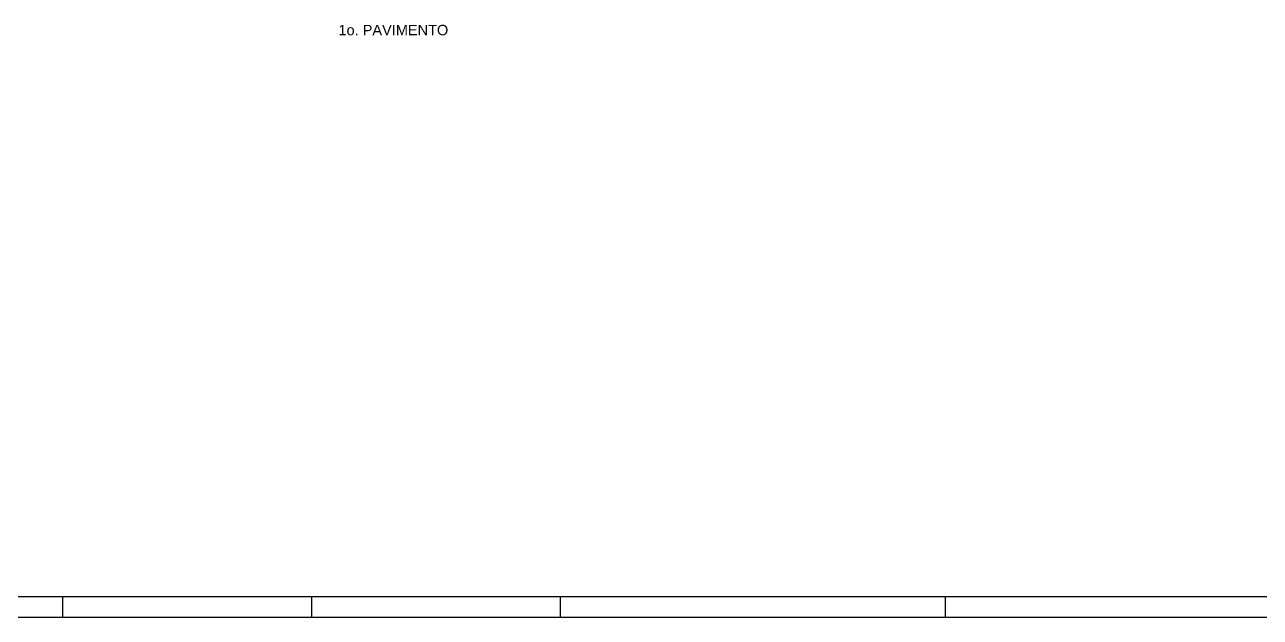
# Model space of a CAD drawing. Header units: millimetres. Extents: x 1659 to 9159, y 667 to 9133.
# Drawn here: x 4172 to 7140, y 4928 to 6354 of the extents above; entities that cross this region are included whole.
import ezdxf

# ---------------------------------------------------------------- set-up
doc = ezdxf.new("R2010")
doc.units = ezdxf.units.MM
for name, color, linetype in [('1', 1, 'Continuous'), ('7', 7, 'Continuous'), ('8', 8, 'Continuous')]:
    doc.layers.add(name, color=color, linetype=linetype)
doc.styles.get("Standard").update_dxf_attribs({"font": 'arial.ttf'})

msp = doc.modelspace()

# ---------------------------------------------------------------- linework, layer by layer
at = {"layer": '1', "linetype": 'Continuous'}
for p, q in [((4263.57, 4928.49), (4263.57, 4978.49)), ((4861.07, 4928.49), (4861.07, 4978.49)), ((5458.57, 4928.49), (5458.57, 4978.49)), ((6383.57, 4928.49), (6383.57, 4978.49)), ((1658.57, 4928.49), (9158.57, 4928.49))]:
    msp.add_line(p, q, dxfattribs=at)
at = {"layer": '8', "linetype": 'Continuous'}
msp.add_line((1783.57, 4978.49), (9108.57, 4978.49), dxfattribs=at)

# ---------------------------------------------------------------- texts
at = {"layer": '7', "linetype": 'Continuous'}
msp.add_text('1o. PAVIMENTO', height=25, dxfattribs=at).set_placement((4925.4, 6328.41))

doc.saveas('drawing.dxf')
